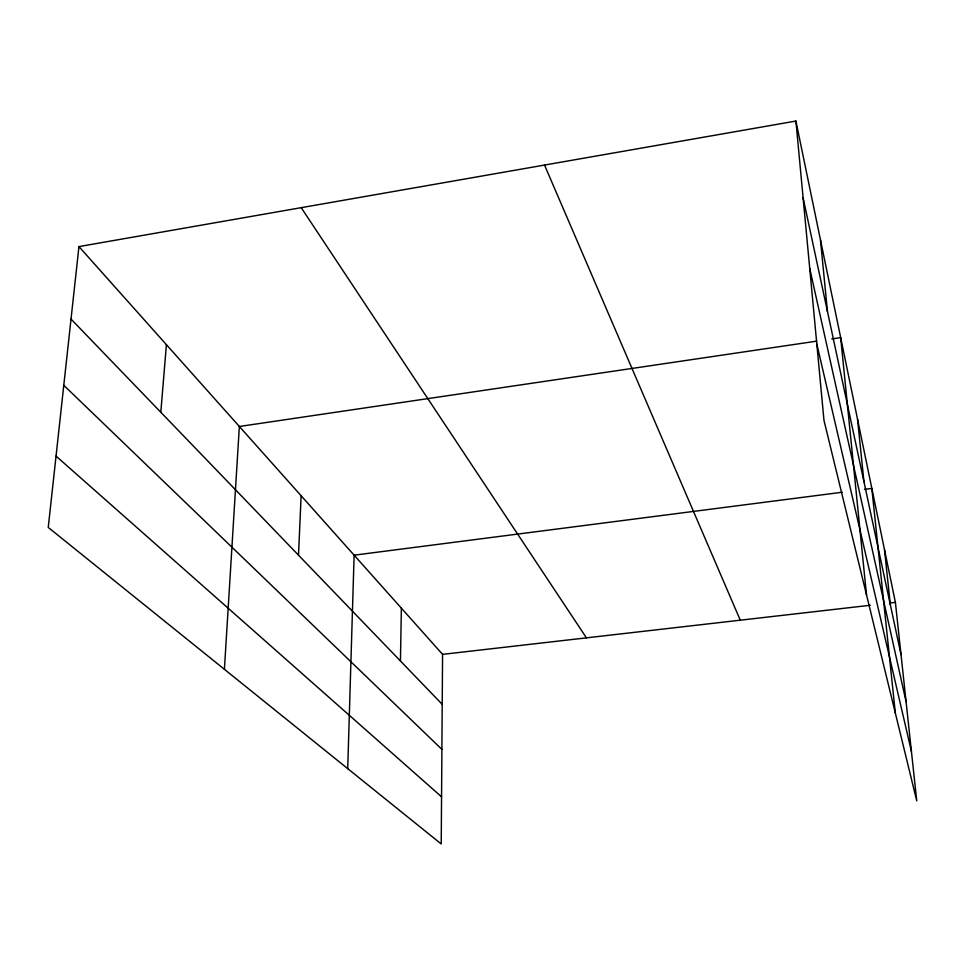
<?xml version="1.0" encoding="UTF-8"?>
<svg xmlns="http://www.w3.org/2000/svg" width="965" height="965" viewBox="0 0 965 965"><rect width="100%" height="100%" fill="white"/><g stroke="black" fill="none" stroke-linecap="round" stroke-linejoin="round"><path stroke-width="1.45" d="M78.949 246.594L442.573 654.367L441.222 843.953L48.25 527.433L78.949 246.594L795.908 121.047L895.399 602.389L916.75 800.89L823.977 420.39L795.908 121.047M400.439 660.977L401.368 608.167M347.714 768.635L354.119 555.177L842.288 492.234M298.499 555.177L301.128 495.757M224.411 669.324L239.356 426.482L816.848 341.128M160.817 412.26L166.402 344.674M831.734 338.932L840.672 337.617L866.486 594.778M864.447 489.376L871.841 488.423L895.339 713.099M442.573 654.367L870.285 605.272M889.489 603.077L895.399 602.389M56.042 456.095L441.56 796.825M63.787 385.3L441.898 749.371M71.024 319.065L442.223 704.353M301.213 207.668L586.431 637.865M544.525 165.063L740.276 620.206M816.8 343.926L911.43 751.446M809.707 268.33L906.087 701.736M803.109 197.861L901.021 654.62M884.471 549.543L890.345 604.85M857.535 419.208L863.952 481.74M820.479 239.971L827.451 311.454"/></g></svg>
